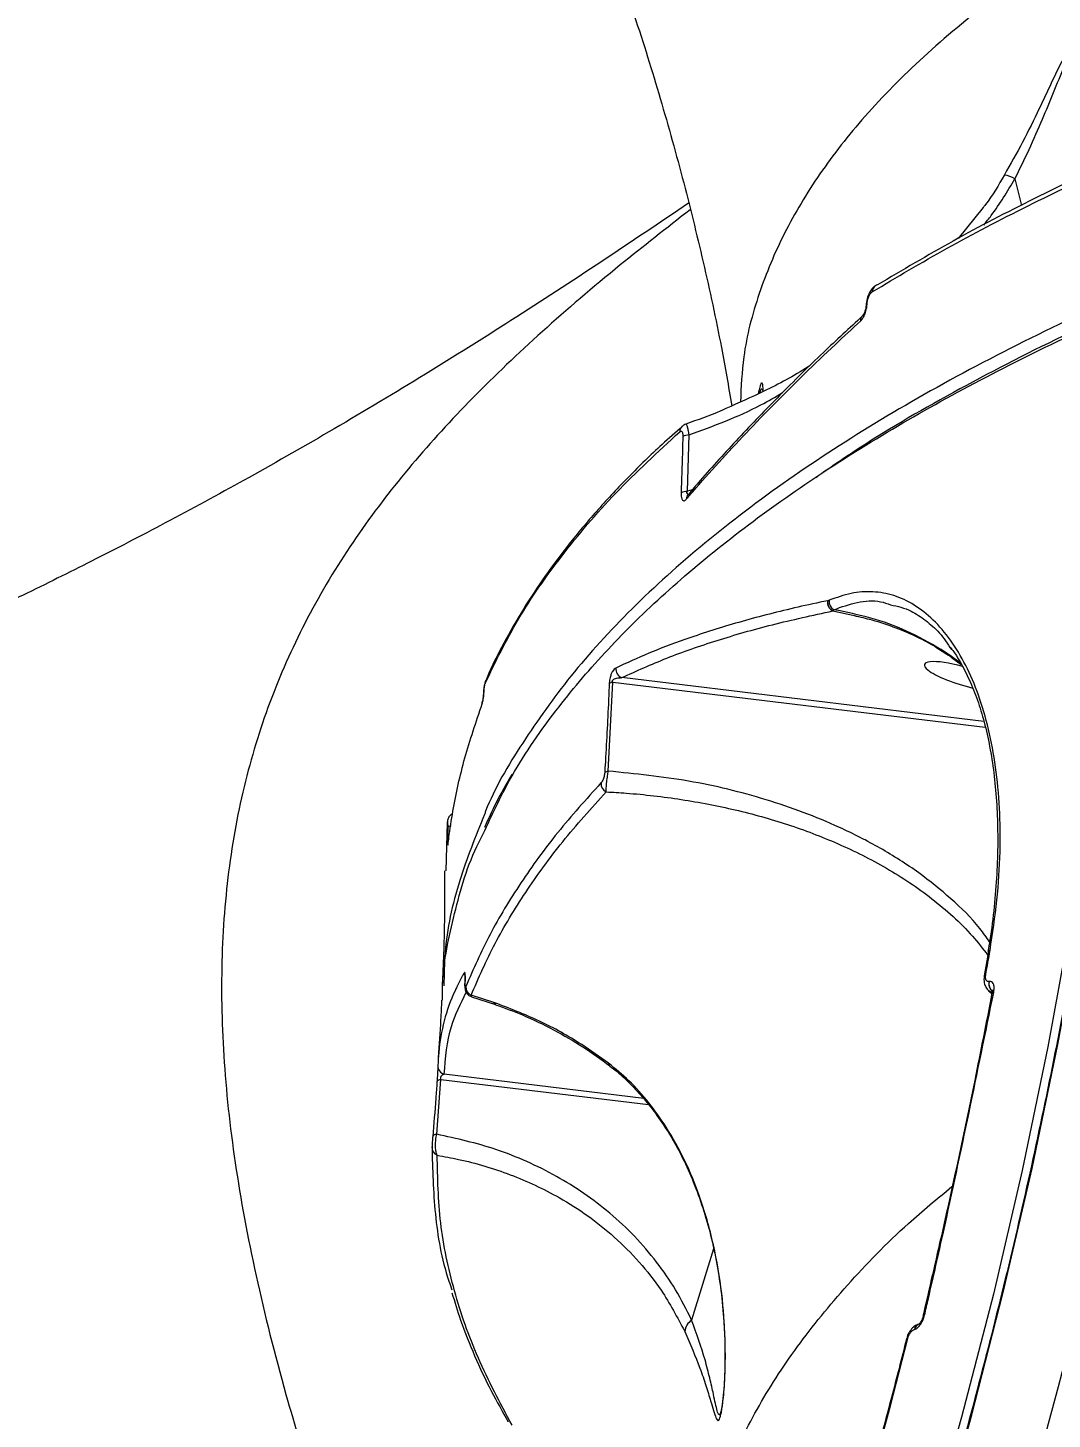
# Model space of a CAD drawing. Header units: millimetres. Extents: x -6879 to 7341, y -8047 to 7187.
# Drawn here: x -122.3 to -6.7, y 2973.6 to 3130.6 of the extents above; entities that cross this region are included whole.
import ezdxf

# ---------------------------------------------------------------- set-up
doc = ezdxf.new("R2010")
doc.units = ezdxf.units.MM
for name, color, linetype in [('DIKOM_ОБЪЕКТ', 7, 'Continuous'), ('DIKOM_РАЗМЕР_ЗОНА', 7, 'Continuous'), ('DIKOM_РАЗМЕР_ОБЪЕКТА', 7, 'Continuous')]:
    doc.layers.add(name, color=color, linetype=linetype)
doc.styles.add('style1', font='arial.ttf', dxfattribs={"width": 0.8})
doc.dimstyles.new('1-50', dxfattribs={"dimtxt": 300, "dimasz": 200, "dimexe": 100, "dimexo": 0, "dimgap": 100, "dimtad": 0, "dimdec": 0, "dimtxsty": 'style1', "dimcen": 0, "dimclrd": 7, "dimclre": 7, "dimadec": 1, "dimazin": 2, "dimtfac": 1, "dimtdec": 0, "dimtmove": 1, "dimatfit": 3, "dimfxl": 0, "dimlwd": 25, "dimlwe": 18, "dimarcsym": 0})

# ---------------------------------------------------------------- blocks, each defined once
blk = doc.blocks.new('*D19')
at = {"layer": 'Defpoints', "color": 0, "transparency": 16777216}
for p in [(5624.04, 6094.27), (-4435.35, 2864.29), (5624.04, -2640.11)]:
    blk.add_point(p, dxfattribs=at)
at = {"layer": 'DIKOM_РАЗМЕР_ОБЪЕКТА', "color": 7, "lineweight": 18, "transparency": 16777216}
for p, q in [((-4435.35, 2864.29), (-4435.35, 6194.27)), ((5624.04, -2640.11), (5624.04, 6194.27))]:
    blk.add_line(p, q, dxfattribs=at)
at = {"layer": 'DIKOM_РАЗМЕР_ОБЪЕКТА', "color": 7, "lineweight": 25, "transparency": 16777216}
for p, q in [((-4235.35, 6094.27), (2113.67, 6094.27)), ((5424.04, 6094.27), (3193.46, 6094.27))]:
    blk.add_line(p, q, dxfattribs=at)
at = {"layer": 'DIKOM_РАЗМЕР_ОБЪЕКТА', "color": 7, "transparency": 16777216}
for points in [[(-4235.35, 6127.6), (-4235.35, 6060.94), (-4435.35, 6094.27)], [(5424.04, 6127.6), (5424.04, 6060.94), (5624.04, 6094.27)]]:
    blk.add_solid(points, dxfattribs=at)
at = {"layer": 'DIKOM_РАЗМЕР_ОБЪЕКТА', "color": 0, "transparency": 16777216, "insert": (2653.56, 6094.27), "char_height": 300, "attachment_point": 5, "style": 'style1'}
blk.add_mtext('10100', dxfattribs=at)
blk = doc.blocks.new('*D17')
at = {"layer": 'Defpoints', "color": 0, "transparency": 16777216}
for p in [(-5935.35, 6990.27), (-5935.35, 998.27), (7340.79, -2830.86)]:
    blk.add_point(p, dxfattribs=at)
at = {"layer": 'DIKOM_РАЗМЕР_ЗОНА', "color": 7, "lineweight": 18, "transparency": 16777216}
for p, q in [((-5935.35, 998.27), (-5935.35, 7090.27)), ((7340.79, -2830.86), (7340.79, 7090.27))]:
    blk.add_line(p, q, dxfattribs=at)
at = {"layer": 'DIKOM_РАЗМЕР_ЗОНА', "color": 7, "lineweight": 25, "transparency": 16777216}
for p, q in [((-5735.35, 6990.27), (2016.67, 6990.27)), ((7140.79, 6990.27), (3096.46, 6990.27))]:
    blk.add_line(p, q, dxfattribs=at)
at = {"layer": 'DIKOM_РАЗМЕР_ЗОНА', "color": 7, "transparency": 16777216}
for points in [[(-5735.35, 7023.6), (-5735.35, 6956.94), (-5935.35, 6990.27)], [(7140.79, 7023.6), (7140.79, 6956.94), (7340.79, 6990.27)]]:
    blk.add_solid(points, dxfattribs=at)
at = {"layer": 'DIKOM_РАЗМЕР_ЗОНА', "color": 0, "transparency": 16777216, "insert": (2556.56, 6990.27), "char_height": 300, "attachment_point": 5, "style": 'style1'}
blk.add_mtext('13300', dxfattribs=at)

msp = doc.modelspace()

# ---------------------------------------------------------------- linework, layer by layer
at = {"layer": 'DIKOM_ОБЪЕКТ', "color": 7, "linetype": 'Continuous', "lineweight": 15}
for p, q in [((-10.88, 3113.57), (-10.14, 3110.57)), ((-14.47, 3110.33), (-17.27, 3106.84)), ((-48.42, 3085.65), (-48.4, 3085.67)), ((-47.84, 3078.3), (-47.65, 3084.67)), ((-47.29, 3078.47), (-47.84, 3078.3)), ((-47.78, 3077.92), (-47.77, 3077.94)), ((-31.99, 3065.95), (-32.02, 3065.95)), ((-31.84, 3066), (-31.99, 3065.95)), ((-31.41, 3064.81), (-31.38, 3064.8)), ((-31.41, 3064.81), (-28.82, 3064.23)), ((-31.38, 3064.8), (-31.32, 3064.94)), ((-31.38, 3064.8), (-29.03, 3064.29)), ((-18.18, 3059.76), (-19.21, 3060.44)), ((-17.02, 3058.91), (-18.18, 3059.76)), ((-18.06, 3059.57), (-16.93, 3058.76)), ((-56.77, 3046.72), (-56.26, 3056.77)), ((-56.26, 3056.77), (-14.22, 3051.69)), ((-14.4, 3052.34), (-55.25, 3057.27)), ((-75.08, 3035.46), (-74.93, 3040.94)), ((-74.89, 3040.32), (-74.9, 3039.36)), ((-74.9, 3040.3), (-74.9, 3040.13)), ((-74.84, 3038.47), (-74.84, 3038.57)), ((-13.85, 3026.38), (-14.33, 3023.63)), ((-13.8, 3022.98), (-13.81, 3022.98)), ((-69.68, 3020.62), (-72.25, 3021.43)), ((-72.2, 3021.24), (-69.48, 3020.4)), ((-13.85, 3021.92), (-13.52, 3021.67)), ((-13.43, 3021.64), (-13.43, 3021.63)), ((-76.13, 3005.74), (-75.65, 3011.93)), ((-75.65, 3011.93), (-52.23, 3009.1)), ((-52.77, 3009.79), (-75.28, 3012.51)), ((-44.89, 2992.8), (-47.36, 2984.76)), ((-21.23, 2985.22), (-21.24, 2985.21)), ((-22.23, 2983.71), (-22.21, 2983.71))]:
    msp.add_line(p, q, dxfattribs=at)
at = {"layer": 'DIKOM_ОБЪЕКТ', "color": 7, "linetype": 'Continuous', "lineweight": 15, "flags": 128}
for points in [[(-84, 2812.55), (-76.62, 2825.38), (-69.54, 2838.35), (-62.75, 2851.46), (-56.27, 2864.68), (-50.09, 2878.03), (-44.23, 2891.48), (-38.68, 2905.03), (-33.45, 2918.66), (-28.54, 2932.38), (-23.96, 2946.17), (-19.7, 2960.02), (-15.78, 2973.93), (-12.19, 2987.88), (-8.93, 3001.86), (-6.02, 3015.87), (-3.44, 3029.89), (-1.21, 3043.93), (0.68, 3057.96), (2.23, 3071.98), (3.43, 3085.97), (4.28, 3099.94)], [(3.11, 3099.43), (2.26, 3085.51), (1.06, 3071.55), (-0.48, 3057.57), (-2.36, 3043.58), (-4.59, 3029.59), (-7.16, 3015.61), (-10.07, 3001.64), (-13.31, 2987.7), (-16.89, 2973.8), (-20.8, 2959.93), (-25.04, 2946.12), (-29.61, 2932.38), (-34.51, 2918.7), (-39.72, 2905.1), (-45.25, 2891.59), (-51.1, 2878.18), (-57.26, 2864.88), (-63.72, 2851.69), (-70.48, 2838.63), (-77.55, 2825.69), (-84.9, 2812.9)], [(-27.57, 3099.43), (-27.65, 3099.37), (-27.68, 3099.32)], [(-19.21, 3060.44), (-19.11, 3060.3), (-19.07, 3060.27)], [(-71, 3054.31), (-70.99, 3054.46), (-70.95, 3054.6)], [(-14.17, 3023.75), (-14.11, 3024.09), (-14.04, 3024.44), (-13.98, 3024.78), (-13.92, 3025.12), (-13.86, 3025.47), (-13.8, 3025.81), (-13.75, 3026.15), (-13.69, 3026.5)], [(-13.85, 3026.38), (-13.84, 3026.38), (-13.82, 3026.43), (-13.76, 3026.47), (-13.69, 3026.5)], [(-14.17, 3023.75), (-14.25, 3023.72), (-14.3, 3023.68), (-14.32, 3023.64), (-14.33, 3023.63)], [(-69.47, 3020.38), (-69.58, 3020.45), (-69.68, 3020.62)], [(-56.59, 3013.46), (-56.68, 3013.56), (-56.75, 3013.76)], [(-75.65, 3011.93), (-75.74, 3011.91), (-75.83, 3011.88), (-75.91, 3011.85), (-75.97, 3011.81), (-76.03, 3011.77), (-76.06, 3011.73), (-76.09, 3011.69), (-76.1, 3011.64)], [(-76.13, 3005.74), (-76.23, 3005.72), (-76.32, 3005.7), (-76.4, 3005.67), (-76.46, 3005.64), (-76.51, 3005.6), (-76.55, 3005.56), (-76.57, 3005.52), (-76.58, 3005.47)], [(-3.93, 2985.15), (-5.98, 2977.22), (-8.14, 2969.3), (-10.4, 2961.4), (-12.76, 2953.52), (-15.24, 2945.65), (-17.81, 2937.81), (-20.49, 2929.98), (-23.27, 2922.18)], [(-41.53, 2922.26), (-38.86, 2929.75), (-36.28, 2937.26), (-33.81, 2944.79), (-31.44, 2952.34), (-29.17, 2959.91), (-27, 2967.49), (-24.93, 2975.09), (-22.96, 2982.7)], [(-22.96, 2982.7), (-23.04, 2982.68), (-23.09, 2982.65), (-23.11, 2982.61), (-23.11, 2982.61)]]:
    msp.add_lwpolyline(points, dxfattribs=at)
at = {"layer": 'DIKOM_ОБЪЕКТ', "color": 7, "linetype": 'Continuous', "lineweight": 15}
for centre, radius, start, end in [((-12.59, 3110.71), 3.33, 59.053, 80.9909), ((-26.18, 3100.83), 0.802, 123.0021, 181.1724), ((-26.25, 3100.89), 0.714, 99.6613, 121.2173), ((-27.6, 3097.59), 0.699, 132.8965, 185.2891), ((-47.87, 3085.03), 0.831, 131.6683, 180.6082), ((-47.68, 3083.27), 1.39, 88.98, 119.2566), ((-47.89, 3076.91), 1.38, 87.9168, 118.2192), ((-47.21, 3077.44), 0.751, 139.778, 181.8504), ((-30.97, 3065.77), 1.06, 170.1779, 245.6582), ((-30.96, 3065.76), 1.05, 169.5578, 246.4718), ((-30.74, 3065.88), 1.11, 173.9468, 238.1614), ((-54.88, 3058.24), 1.04, 173.9629, 249.2049), ((-69.8, 3056.6), 0.876, 156.1741, 180.0583), ((-56.15, 3056.03), 0.749, 98.5712, 133.859), ((-56.68, 3045.98), 0.74, 96.8681, 131.9062), ((-56.53, 3045.33), 1.06, 177.2189, 243.6476), ((-74.49, 3040.07), 0.476, 97.5484, 148.2845), ((-74.64, 3039.26), 0.274, 107.2195, 158.7482), ((-72.03, 3023.88), 0.982, 174.8413, 204.3305), ((-12.69, 3022.76), 1.15, 168.998, 231.0827), ((-12.67, 3022.76), 1.15, 169.023, 230.1524), ((-71.86, 3022.34), 0.989, 176.6669, 246.8261), ((-13.27, 3021.55), 0.187, 91.7469, 150.6808), ((-75.02, 3013.45), 0.977, 176.7855, 254.3622), ((-75.73, 3004.24), 0.937, 175.9657, 248.6086), ((-21.07, 2985.12), 0.189, 92.4541, 151.3302), ((-46.48, 2983.34), 1.66, 121.5847, 175.4904), ((-21.43, 2983.57), 0.807, 104.1291, 170.1598), ((-21.38, 2983.55), 0.843, 113.3458, 168.9629)]:
    msp.add_arc(centre, radius, start, end, dxfattribs=at)
for start_param, end_param in [(4.808682, 6.776254), (0.493068, 1.870917)]:
    msp.add_ellipse((-16.65, 3057.43), major_axis=(-4.44, 1.33), ratio=0.22024, start_param=start_param, end_param=end_param, dxfattribs=at)
for points, knots in [([(78.76, 3173.67), (74.17, 3172.42), (64.99, 3169.92), (52.03, 3165.83), (39.71, 3161.51), (27.71, 3156.77), (16.2, 3151.6), (5.31, 3146.01), (-4.63, 3140.1), (-13.54, 3133.89), (-21.37, 3127.38), (-27.87, 3120.79), (-33.07, 3114.14), (-37.06, 3107.46), (-39.92, 3100.58), (-41.59, 3094.22), (-41.78, 3090.09), (-41.85, 3088.39)], [0, 0, 0, 0, 0.062673, 0.125345, 0.188641, 0.251937, 0.32191, 0.391937, 0.461909, 0.533943, 0.606038, 0.67807, 0.745842, 0.813664, 0.881434, 0.951161, 1, 1, 1, 1]), ([(-55.61, 3137.08), (-55.08, 3135.58), (-53.45, 3130.99), (-51.03, 3123.21), (-48.36, 3113.73), (-46.01, 3104.16), (-44.15, 3095.57), (-43.21, 3090.14), (-42.82, 3087.95)], [0, 0, 0, 0, 0.093277, 0.286554, 0.480278, 0.674337, 0.868611, 1, 1, 1, 1]), ([(107.44, 3132.04), (103.69, 3131.3), (93.58, 3129.29), (77.73, 3125.69), (60.16, 3121.18), (43.3, 3116.24), (27.24, 3110.9), (12.05, 3105.16), (-1.92, 3099.14), (-14.67, 3092.88), (-26.2, 3086.4), (-36.7, 3079.6), (-46.08, 3072.49), (-54.28, 3065.08), (-61.16, 3057.55), (-66.54, 3049.9), (-69.69, 3044.68), (-70.7, 3041.95), (-70.74, 3041.83)], [0, 0, 0, 0, 0.03985, 0.107355, 0.174911, 0.242416, 0.311882, 0.381405, 0.450871, 0.518375, 0.585932, 0.653438, 0.722903, 0.792425, 0.861891, 0.929395, 0.996952, 1, 1, 1, 1]), ([(-3.63, 3113.78), (-3.35, 3114.06), (-2.32, 3115.11), (-0.88, 3117.29), (0.51, 3120.29), (1.11, 3123.6), (0.94, 3126.8), (0.21, 3129.09), (-0.66, 3130.38), (-1.36, 3130.98), (-2.2, 3131.17), (-3.18, 3130.64), (-4.29, 3129.28), (-5.49, 3127.07), (-6.79, 3124.34), (-8.27, 3121.18), (-9.99, 3117.68), (-11.38, 3115.23), (-12.07, 3114)], [0, 0, 0, 0, 0.025349, 0.094834, 0.194348, 0.296588, 0.401556, 0.508656, 0.546849, 0.585524, 0.627992, 0.662946, 0.697948, 0.749708, 0.802546, 0.85655, 0.927771, 1, 1, 1, 1]), ([(-10.88, 3113.57), (-10.34, 3114.67), (-9.24, 3116.87), (-7.82, 3120.16), (-6.51, 3123.34), (-5.33, 3126.23), (-4.26, 3128.52), (-3.31, 3129.89), (-2.44, 3130.47), (-1.55, 3130.28), (-0.74, 3129.35), (-0.08, 3128.04), (0.19, 3127.03), (0.31, 3126.57)], [0, 0, 0, 0, 0.118496, 0.238098, 0.341739, 0.446941, 0.540681, 0.595707, 0.650592, 0.721009, 0.814837, 0.916618, 1, 1, 1, 1]), ([(11.37, 3120.38), (7.89, 3118.91), (0.92, 3115.98), (-8.78, 3111.35), (-17.98, 3106.58), (-23.57, 3103.26), (-26.37, 3101.59)], [0, 0, 0, 0, 0.249122, 0.498241, 0.74912, 1, 1, 1, 1]), ([(-26.99, 3100.81), (-24.21, 3102.47), (-18.64, 3105.77), (-9.47, 3110.55), (0.27, 3115.19), (7.29, 3118.15), (10.8, 3119.63)], [0, 0, 0, 0, 0.249121, 0.498242, 0.749121, 1, 1, 1, 1]), ([(-12.07, 3114), (-12.73, 3112.85), (-13.45, 3111.58), (-14.38, 3110.44), (-14.47, 3110.33)], [0, 0, 0, 0, 0.905315, 1, 1, 1, 1]), ([(-14.39, 3108.35), (-14.1, 3108.71), (-12.79, 3110.36), (-11.72, 3112.16), (-10.88, 3113.57)], [0, 0, 0, 0, 0.216626, 1, 1, 1, 1]), ([(-47.7, 3110.83), (-50.96, 3108.63), (-57.56, 3104.15), (-67.47, 3097.72), (-77.52, 3091.41), (-87.37, 3085.5), (-97, 3080), (-105.98, 3075.11), (-114.34, 3070.76), (-122.12, 3066.9), (-128.38, 3063.91), (-133.26, 3061.67), (-136.87, 3060.04), (-140.38, 3058.48), (-144.12, 3056.86), (-148.46, 3055.03), (-153.57, 3052.92), (-159.45, 3050.57), (-166.1, 3048.01), (-173.65, 3045.22), (-180.01, 3042.94), (-183.87, 3041.64), (-184.89, 3041.29)], [0, 0, 0, 0, 0.079108, 0.160417, 0.235821, 0.314587, 0.386653, 0.452709, 0.513319, 0.568934, 0.619908, 0.646529, 0.671815, 0.695797, 0.719972, 0.749805, 0.785824, 0.825505, 0.870843, 0.922009, 0.979265, 1, 1, 1, 1]), ([(-47.52, 3110.08), (-50.2, 3107.99), (-56.17, 3103.34), (-64.35, 3096.33), (-72.2, 3088.87), (-79.08, 3081.35), (-85.14, 3073.49), (-90.3, 3065.16), (-94.48, 3056.26), (-97.6, 3046.83), (-99.62, 3036.77), (-100.53, 3026.04), (-100.34, 3014.67), (-99.04, 3002.61), (-96.68, 2989.88), (-93.56, 2977.51), (-89.97, 2965.68), (-86.14, 2954.53), (-81.79, 2943.02), (-77.25, 2931.9), (-72.66, 2921.27), (-69.59, 2914.51), (-68.05, 2911.13)], [0, 0, 0, 0, 0.042094, 0.093914, 0.145789, 0.197669, 0.249496, 0.304658, 0.359852, 0.415011, 0.471442, 0.527911, 0.58434, 0.641051, 0.697804, 0.754516, 0.798199, 0.841917, 0.885637, 0.929322, 0.964643, 1, 1, 1, 1]), ([(-26.62, 3101.49), (-26.64, 3101.48), (-26.78, 3101.42), (-27.02, 3101.17), (-27.34, 3100.71), (-27.59, 3100.05), (-27.65, 3099.55), (-27.67, 3099.32)], [0, 0, 0, 0, 0.027246, 0.19509, 0.429747, 0.7368, 1, 1, 1, 1]), ([(4.09, 3099.76), (3.97, 3097.53), (3.64, 3091.07), (2.86, 3080.35), (1.66, 3067.59), (0.17, 3054.83), (-1.6, 3042.05), (-3.66, 3029.28), (-6, 3016.51), (-8.63, 3003.75), (-11.53, 2991.01), (-14.72, 2978.31), (-18.18, 2965.63), (-21.92, 2953), (-25.93, 2940.41), (-30.21, 2927.88), (-34.76, 2915.41), (-39.58, 2903), (-44.66, 2890.68), (-50, 2878.43), (-55.6, 2866.27), (-61.46, 2854.21), (-67.57, 2842.25), (-73.93, 2830.4), (-79.48, 2820.52), (-82.94, 2814.61), (-84.13, 2812.57)], [0, 0, 0, 0, 0.022817, 0.066202, 0.109588, 0.152974, 0.196359, 0.239744, 0.283129, 0.326514, 0.369899, 0.413283, 0.456667, 0.500052, 0.543436, 0.586819, 0.630204, 0.673587, 0.716971, 0.760355, 0.803738, 0.847122, 0.890505, 0.933888, 0.977272, 1, 1, 1, 1]), ([(3.96, 3100.14), (1.34, 3098.96), (-5.79, 3095.77), (-16.49, 3090.29), (-26.32, 3084.69), (-31.51, 3081.12), (-33.36, 3079.84)], [0, 0, 0, 0, 0.185751, 0.504209, 0.823668, 1, 1, 1, 1]), ([(-27.57, 3099.43), (-27.56, 3099.48), (-27.55, 3099.66), (-27.48, 3099.99), (-27.34, 3100.36), (-27.17, 3100.66), (-27.05, 3100.76), (-26.99, 3100.81)], [0, 0, 0, 0, 0.079854, 0.318146, 0.555601, 0.77745, 1, 1, 1, 1]), ([(-70.7, 3040.03), (-69.74, 3042.09), (-67.54, 3046.81), (-62.79, 3053.62), (-56.95, 3060.49), (-50.48, 3066.83), (-43.07, 3073.04), (-34.72, 3079.1), (-25.53, 3084.95), (-15.55, 3090.55), (-5.99, 3095.36), (0.48, 3098.25), (3.11, 3099.43)], [0, 0, 0, 0, 0.093522, 0.214534, 0.316881, 0.419347, 0.521813, 0.62525, 0.728687, 0.829519, 0.93058, 1, 1, 1, 1]), ([(-28.29, 3097.52), (-28.2, 3097.62), (-28.02, 3097.83), (-27.78, 3098.33), (-27.62, 3098.89), (-27.58, 3099.26), (-27.57, 3099.43)], [0, 0, 0, 0, 0.259091, 0.517716, 0.781222, 1, 1, 1, 1]), ([(-27.68, 3099.31), (-27.68, 3099.29), (-27.68, 3099.18), (-27.72, 3098.95), (-27.8, 3098.63), (-27.92, 3098.34), (-28.02, 3098.17), (-28.08, 3098.09), (-28.07, 3098.1), (-28.07, 3098.1)], [0, 0, 0, 0, 0.047652, 0.20895, 0.403855, 0.624873, 0.800733, 0.936137, 1, 1, 1, 1]), ([(-47.96, 3077.41), (-47.72, 3077.69), (-46.53, 3079.07), (-43.34, 3082.66), (-38.07, 3088.2), (-32.62, 3093.53), (-29.25, 3096.64), (-28.29, 3097.52)], [0, 0, 0, 0, 0.041373, 0.206871, 0.538149, 0.869431, 1, 1, 1, 1]), ([(-28.06, 3098.09), (-29.55, 3096.72), (-32.8, 3093.72), (-37.47, 3089.13), (-42.09, 3084.31), (-45.52, 3080.57), (-47.3, 3078.45), (-47.75, 3077.92)], [0, 0, 0, 0, 0.203758, 0.44366, 0.682611, 0.920655, 1, 1, 1, 1]), ([(-34, 3092.49), (-34.07, 3092.44), (-35.74, 3091.34), (-38.9, 3089.68), (-42.06, 3088.28), (-43.49, 3087.65)], [0, 0, 0, 0, 0.025226, 0.559556, 1, 1, 1, 1]), ([(-39.3, 3089.73), (-39.3, 3089.81), (-39.29, 3090.23), (-39.39, 3090.55), (-39.55, 3090.54), (-39.69, 3089.96), (-39.74, 3089.73)], [0, 0, 0, 0, 0.083953, 0.479782, 0.794703, 1, 1, 1, 1]), ([(-47.65, 3084.67), (-44.89, 3085.68), (-41.26, 3087.01), (-37.91, 3088.96), (-37.11, 3089.44)], [0, 0, 0, 0, 0.7595973, 1, 1, 1, 1]), ([(-39.74, 3089.73), (-39.77, 3089.65), (-39.8, 3089.56), (-39.84, 3089.34), (-39.85, 3089.31)], [0, 0, 0, 0, 0.856916, 1, 1, 1, 1]), ([(-39.65, 3089.4), (-39.63, 3089.49), (-39.59, 3089.65), (-39.5, 3089.87), (-39.4, 3089.94), (-39.35, 3089.67), (-39.34, 3089.58)], [0, 0, 0, 0, 0.151519, 0.254655, 0.761659, 1, 1, 1, 1]), ([(-43.52, 3087.63), (-43.71, 3087.54), (-45.17, 3086.88), (-46.69, 3086.35), (-48.01, 3085.89)], [0, 0, 0, 0, 0.126116, 1, 1, 1, 1]), ([(-48.38, 3085.64), (-49.16, 3084.95), (-51.31, 3083.08), (-54.49, 3079.95), (-57.95, 3076.27), (-61.08, 3072.56), (-63.89, 3068.8), (-66.41, 3065), (-68.59, 3061.16), (-69.97, 3058.48), (-70.54, 3057.06), (-70.58, 3056.95)], [0, 0, 0, 0, 0.075387, 0.206478, 0.337464, 0.468077, 0.598218, 0.728272, 0.858595, 0.989064, 1, 1, 1, 1]), ([(-48.01, 3085.88), (-48.09, 3085.85), (-48.24, 3085.8), (-48.36, 3085.69), (-48.41, 3085.64)], [0, 0, 0, 0, 0.515693, 1, 1, 1, 1]), ([(-47.65, 3084.67), (-47.68, 3084.86), (-47.74, 3085.24), (-47.84, 3085.65), (-47.93, 3085.88), (-47.98, 3085.88), (-48.01, 3085.88)], [0, 0, 0, 0, 0.26217, 0.524449, 0.784861, 1, 1, 1, 1]), ([(-70.67, 3056.6), (-69.49, 3059.04), (-67.13, 3063.9), (-62.13, 3071.07), (-56.14, 3078.14), (-51.18, 3082.73), (-48.7, 3085.02)], [0, 0, 0, 0, 0.248616, 0.497233, 0.748616, 1, 1, 1, 1]), ([(-48.7, 3085.02), (-48.69, 3085.02), (-48.65, 3085.06), (-48.57, 3085.1), (-48.47, 3085.06), (-48.4, 3084.94), (-48.36, 3084.75), (-48.36, 3084.57), (-48.36, 3084.49)], [0, 0, 0, 0, 0.035489, 0.257279, 0.44817, 0.628074, 0.814343, 1, 1, 1, 1]), ([(-48.36, 3084.49), (-48.37, 3083.85), (-48.42, 3081.74), (-48.5, 3079.62), (-48.55, 3078.13)], [0, 0, 0, 0, 0.299632, 1, 1, 1, 1]), ([(-48.55, 3078.13), (-48.55, 3078), (-48.55, 3077.75), (-48.49, 3077.45), (-48.39, 3077.27), (-48.25, 3077.21), (-48.1, 3077.26), (-48, 3077.37), (-47.96, 3077.41)], [0, 0, 0, 0, 0.164337, 0.329176, 0.489775, 0.661643, 0.861424, 1, 1, 1, 1]), ([(-47.78, 3078.02), (-47.8, 3078.03), (-47.83, 3078.03), (-47.87, 3078.06), (-47.89, 3078.1), (-47.89, 3078.16), (-47.88, 3078.23), (-47.86, 3078.27), (-47.84, 3078.3)], [0, 0, 0, 0, 0.213798, 0.349712, 0.508569, 0.658204, 0.820003, 1, 1, 1, 1]), ([(-13.69, 3026.5), (-13.4, 3028.39), (-12.82, 3032.18), (-12.5, 3037.56), (-12.56, 3042.59), (-13, 3047.23), (-13.8, 3051.51), (-14.94, 3055.36), (-16.38, 3058.73), (-18.1, 3061.59), (-20.06, 3063.87), (-22.22, 3065.56), (-24.52, 3066.63), (-26.91, 3067.05), (-29.36, 3066.91), (-31.01, 3066.3), (-31.84, 3066)], [0, 0, 0, 0, 0.075108, 0.150216, 0.221283, 0.292578, 0.363645, 0.434771, 0.506124, 0.577248, 0.648339, 0.719657, 0.790751, 0.860429, 0.930317, 1, 1, 1, 1]), ([(-32.02, 3065.95), (-32.3, 3065.89), (-33.71, 3065.6), (-37.3, 3064.8), (-42.5, 3063.44), (-47.78, 3061.74), (-52.25, 3060.05), (-54.69, 3058.92), (-55.91, 3058.35)], [0, 0, 0, 0, 0.02999, 0.149947, 0.390057, 0.630165, 0.815083, 1, 1, 1, 1]), ([(-31.32, 3064.94), (-30.44, 3065.25), (-28.66, 3065.87), (-26.49, 3066.06), (-25.29, 3065.63), (-24.91, 3065.49)], [0, 0, 0, 0, 0.405414, 0.816782, 1, 1, 1, 1]), ([(-24.91, 3065.49), (-24.13, 3065.32), (-22.75, 3065.01), (-20.94, 3063.74), (-19.36, 3062.42), (-18.48, 3061.1), (-18.04, 3060.44)], [0, 0, 0, 0, 0.304628, 0.537783, 0.770944, 1, 1, 1, 1]), ([(-55.25, 3057.27), (-53.59, 3058.02), (-50.28, 3059.52), (-44.56, 3061.5), (-38.35, 3063.3), (-33.72, 3064.3), (-31.41, 3064.81)], [0, 0, 0, 0, 0.249268, 0.498535, 0.749268, 1, 1, 1, 1]), ([(-19.21, 3060.44), (-20.51, 3061.19), (-23.11, 3062.67), (-27.12, 3064.08), (-29.92, 3064.65), (-31.32, 3064.94)], [0, 0, 0, 0, 0.33175, 0.66385, 1, 1, 1, 1]), ([(-29.03, 3064.28), (-28.36, 3064.13), (-26.77, 3063.76), (-24.39, 3062.97), (-22.01, 3061.94), (-20.28, 3061.04), (-19.35, 3060.43), (-19.08, 3060.25)], [0, 0, 0, 0, 0.194225, 0.466816, 0.712613, 0.916676, 1, 1, 1, 1]), ([(-18.18, 3060.7), (-18.05, 3060.53), (-17.5, 3059.84), (-16.64, 3058.34), (-15.63, 3056.23), (-14.78, 3053.86), (-14.07, 3051.26), (-13.51, 3048.43), (-13.1, 3045.38), (-12.86, 3042.12), (-12.79, 3038.69), (-12.9, 3035.11), (-13.2, 3031.42), (-13.54, 3028.5), (-13.85, 3026.8), (-13.92, 3026.37)], [0, 0, 0, 0, 0.027176, 0.112527, 0.196518, 0.279767, 0.362983, 0.447482, 0.533167, 0.619857, 0.707288, 0.795145, 0.883064, 0.97064, 1, 1, 1, 1]), ([(-19.09, 3060.27), (-18.85, 3060.12), (-18.5, 3059.91), (-18.17, 3059.66), (-18.07, 3059.59)], [0, 0, 0, 0, 0.683396, 1, 1, 1, 1]), ([(-18.18, 3059.76), (-18.18, 3059.75), (-18.14, 3059.67), (-18.08, 3059.63), (-18.03, 3059.61)], [0, 0, 0, 0, 0.214307, 1, 1, 1, 1]), ([(-55.91, 3058.35), (-56.03, 3058.27), (-56.2, 3058.14), (-56.43, 3057.72), (-56.55, 3057.36), (-56.63, 3056.99), (-56.66, 3056.74), (-56.67, 3056.6), (-56.67, 3056.57)], [0, 0, 0, 0, 0.402963, 0.573316, 0.745112, 0.853352, 0.96173, 1, 1, 1, 1]), ([(-70.6, 3056.96), (-70.6, 3056.95), (-70.64, 3056.89), (-70.68, 3056.7), (-70.76, 3056.38), (-70.8, 3055.99), (-70.82, 3055.73), (-70.82, 3055.66)], [0, 0, 0, 0, 0.00789, 0.172558, 0.492451, 0.852681, 1, 1, 1, 1]), ([(-70.81, 3055.65), (-70.81, 3055.73), (-70.8, 3055.92), (-70.77, 3056.2), (-70.72, 3056.46), (-70.69, 3056.56), (-70.67, 3056.6)], [0, 0, 0, 0, 0.183567, 0.462681, 0.731001, 1, 1, 1, 1]), ([(-56.67, 3056.57), (-56.69, 3055.96), (-56.81, 3052.9), (-56.99, 3049.55), (-57.16, 3046.81), (-57.17, 3046.53)], [0, 0, 0, 0, 0.183172, 0.915877, 1, 1, 1, 1]), ([(-56.26, 3056.77), (-56.27, 3056.78), (-56.28, 3056.8), (-56.29, 3056.85), (-56.28, 3056.89), (-56.28, 3056.92), (-56.26, 3056.96), (-56.19, 3057.06), (-56.04, 3057.15), (-55.81, 3057.22), (-55.54, 3057.26), (-55.35, 3057.27), (-55.25, 3057.27)], [0, 0, 0, 0, 0.025446, 0.051692, 0.078231, 0.086427, 0.11497, 0.152885, 0.302951, 0.49072, 0.749006, 1, 1, 1, 1]), ([(-74.84, 3038.47), (-74.81, 3038.72), (-74.67, 3039.96), (-74.17, 3043.18), (-73.07, 3048.19), (-71.69, 3052.27), (-71, 3054.31)], [0, 0, 0, 0, 0.04806, 0.240323, 0.619879, 1, 1, 1, 1]), ([(-71, 3054.31), (-70.98, 3054.39), (-70.93, 3054.55), (-70.87, 3054.96), (-70.83, 3055.35), (-70.82, 3055.59), (-70.81, 3055.65)], [0, 0, 0, 0, 0.29271, 0.584965, 0.881982, 1, 1, 1, 1]), ([(-70.83, 3055.58), (-70.83, 3055.49), (-70.85, 3055.27), (-70.88, 3054.96), (-70.93, 3054.72), (-70.95, 3054.62), (-70.96, 3054.59), (-70.95, 3054.6), (-70.95, 3054.6)], [0, 0, 0, 0, 0.166754, 0.464895, 0.706573, 0.870418, 0.981573, 1, 1, 1, 1]), ([(-67.63, 3046.37), (-68.25, 3045.3), (-69.41, 3043.31), (-70.32, 3041.29), (-70.74, 3040.36)], [0, 0, 0, 0, 0.53994, 1, 1, 1, 1]), ([(-57.17, 3046.53), (-57.18, 3046.47), (-57.19, 3046.34), (-57.24, 3046.11), (-57.3, 3045.89), (-57.43, 3045.59), (-57.52, 3045.47), (-57.59, 3045.39)], [0, 0, 0, 0, 0.121229, 0.252313, 0.411578, 0.599336, 1, 1, 1, 1]), ([(-57, 3044.38), (-57, 3044.52), (-57, 3044.81), (-56.94, 3045.47), (-56.86, 3046.15), (-56.8, 3046.54), (-56.77, 3046.72)], [0, 0, 0, 0, 0.282928, 0.567505, 0.811207, 1, 1, 1, 1]), ([(-13.73, 3027.47), (-14.09, 3027.97), (-15.37, 3029.79), (-18.07, 3032.37), (-21.82, 3035.41), (-26.04, 3038.09), (-31.72, 3040.98), (-38.9, 3043.65), (-47.63, 3045.79), (-53.72, 3046.41), (-56.77, 3046.72)], [0, 0, 0, 0, 0.03765, 0.135085, 0.23237, 0.340499, 0.448655, 0.632223, 0.816281, 1, 1, 1, 1]), ([(-57.59, 3045.39), (-59.27, 3043.53), (-62.61, 3039.81), (-66.74, 3034.1), (-70.26, 3028.31), (-71.99, 3024.37), (-72.85, 3022.4)], [0, 0, 0, 0, 0.249121, 0.498245, 0.749123, 1, 1, 1, 1]), ([(-72.25, 3021.43), (-71.4, 3023.39), (-69.68, 3027.29), (-66.18, 3033.06), (-62.06, 3038.78), (-58.69, 3042.52), (-57, 3044.38)], [0, 0, 0, 0, 0.24912, 0.498243, 0.74912, 1, 1, 1, 1]), ([(-57, 3044.38), (-56.25, 3044.34), (-53.39, 3044.17), (-48.5, 3043.59), (-42.42, 3042.43), (-36.51, 3040.78), (-30.79, 3038.61), (-25.3, 3035.87), (-20.16, 3032.43), (-16.37, 3029.06), (-14.49, 3026.66), (-13.92, 3025.93)], [0, 0, 0, 0, 0.045222, 0.171783, 0.298819, 0.425698, 0.552554, 0.682591, 0.812552, 0.943179, 1, 1, 1, 1]), ([(-70.74, 3041.83), (-71.74, 3039.35), (-73.82, 3034.19), (-75.24, 3027.72), (-75.3, 3023.74), (-75.32, 3022.5)], [0, 0, 0, 0, 0.3899321, 0.8101698, 1, 1, 1, 1]), ([(-74.31, 3041.9), (-74.33, 3041.89), (-74.44, 3041.86), (-74.59, 3041.73), (-74.75, 3041.56), (-74.84, 3041.39), (-74.89, 3041.24), (-74.91, 3041.14), (-74.92, 3041.07), (-74.93, 3041.03), (-74.93, 3041.01)], [0, 0, 0, 0, 0.049729, 0.269766, 0.455862, 0.613366, 0.740761, 0.831292, 0.918597, 1, 1, 1, 1]), ([(-93.02, 2843.36), (-93.72, 2844.95), (-96.83, 2851.96), (-102.14, 2863.89), (-108.93, 2879.12), (-115.48, 2893.77), (-121.86, 2907.99), (-128.04, 2921.73), (-134.01, 2934.95), (-139.69, 2947.48), (-145.03, 2959.21), (-150.02, 2970.13), (-154.66, 2980.24), (-159.01, 2989.64), (-163.07, 2998.37), (-166.84, 3006.4), (-170.31, 3013.7), (-173.42, 3020.17), (-176.14, 3025.75), (-178.49, 3030.44), (-180.48, 3034.29), (-182.11, 3037.31), (-183.4, 3039.55), (-184.31, 3040.86), (-184.78, 3041.4), (-184.85, 3041.23), (-184.86, 3041.2)], [0, 0, 0, 0, 0.012857, 0.05667, 0.100522, 0.144373, 0.188187, 0.233269, 0.278393, 0.323516, 0.368598, 0.412484, 0.456407, 0.500331, 0.544217, 0.589383, 0.634592, 0.6798, 0.724967, 0.768838, 0.812747, 0.856655, 0.900525, 0.945677, 0.99087, 1, 1, 1, 1]), ([(-75.48, 3020.89), (-75.48, 3021.33), (-75.53, 3024.43), (-74.29, 3030.22), (-72.69, 3036.18), (-71.01, 3039.43), (-70.7, 3040.03)], [0, 0, 0, 0, 0.067332, 0.479353, 0.903336, 1, 1, 1, 1]), ([(-74.93, 3040.94), (-74.93, 3040.96), (-74.92, 3041.01), (-74.91, 3040.99), (-74.9, 3040.87), (-74.89, 3040.64), (-74.89, 3040.43), (-74.89, 3040.32)], [0, 0, 0, 0, 0.148691, 0.348625, 0.557367, 0.779105, 1, 1, 1, 1]), ([(-74.9, 3039.36), (-74.9, 3039.21), (-74.9, 3038.9), (-74.89, 3038.57), (-74.88, 3038.38), (-74.86, 3038.34), (-74.85, 3038.43), (-74.84, 3038.47)], [0, 0, 0, 0, 0.206421, 0.413342, 0.614208, 0.813457, 1, 1, 1, 1]), ([(-74.84, 3038.57), (-74.84, 3038.57), (-74.84, 3038.55), (-74.84, 3038.56), (-74.84, 3038.56)], [0, 0, 0, 0, 0.4512, 1, 1, 1, 1]), ([(-75.26, 3035.47), (-75.24, 3033.57), (-75.22, 3029.27), (-75.4, 3024.93), (-75.51, 3022.51)], [0, 0, 0, 0, 0.440152, 1, 1, 1, 1]), ([(-73.01, 3023.97), (-73.09, 3023.84), (-73.39, 3023.31), (-73.65, 3022.76), (-73.85, 3022.36)], [0, 0, 0, 0, 0.251454, 1, 1, 1, 1]), ([(-72.93, 3023.02), (-72.92, 3023.18), (-72.9, 3023.49), (-72.91, 3023.82), (-72.94, 3024.03), (-72.99, 3023.99), (-73.01, 3023.97)], [0, 0, 0, 0, 0.232222, 0.463953, 0.713966, 1, 1, 1, 1]), ([(-72.94, 3022.98), (-72.94, 3022.96), (-72.95, 3022.78), (-72.96, 3022.46), (-72.95, 3022.17), (-72.85, 3021.81), (-72.69, 3021.56), (-72.47, 3021.36), (-72.28, 3021.29), (-72.19, 3021.27)], [0, 0, 0, 0, 0.030568, 0.227317, 0.505115, 0.626007, 0.747338, 0.888566, 1, 1, 1, 1]), ([(-72.85, 3022.4), (-72.86, 3022.38), (-72.89, 3022.32), (-72.92, 3022.33), (-72.94, 3022.46), (-72.95, 3022.69), (-72.93, 3022.91), (-72.93, 3023.02)], [0, 0, 0, 0, 0.104356, 0.345383, 0.575931, 0.787765, 1, 1, 1, 1]), ([(-72.92, 3023.63), (-72.92, 3023.63), (-72.92, 3023.63), (-72.92, 3023.57), (-72.92, 3023.4), (-72.92, 3023.17), (-72.94, 3022.98), (-72.94, 3022.93)], [0, 0, 0, 0, 0.0662455, 0.2475333, 0.5050768, 0.8547072, 1, 1, 1, 1]), ([(-14.32, 3023.63), (-14.33, 3023.62), (-14.39, 3023.35), (-14.38, 3022.88), (-14.19, 3022.34), (-13.97, 3022.02), (-13.81, 3021.94), (-13.79, 3021.93)], [0, 0, 0, 0, 0.020538, 0.425596, 0.710566, 0.967269, 1, 1, 1, 1]), ([(-13.81, 3022.98), (-13.82, 3022.98), (-13.89, 3022.96), (-14.01, 3022.98), (-14.11, 3023.09), (-14.18, 3023.26), (-14.2, 3023.48), (-14.18, 3023.67), (-14.17, 3023.75)], [0, 0, 0, 0, 0.034107, 0.252352, 0.470594, 0.597981, 0.819368, 1, 1, 1, 1]), ([(-13.27, 3021.73), (-13.25, 3021.9), (-13.2, 3022.22), (-13.26, 3022.62), (-13.4, 3022.9), (-13.6, 3023.01), (-13.74, 3022.99), (-13.8, 3022.98)], [0, 0, 0, 0, 0.218237, 0.43672, 0.653008, 0.865755, 1, 1, 1, 1]), ([(-73.85, 3022.36), (-73.92, 3022.22), (-74.55, 3020.99), (-75.35, 3018.56), (-75.89, 3015.72), (-75.97, 3013.99), (-75.99, 3013.5)], [0, 0, 0, 0, 0.050672, 0.447193, 0.843715, 1, 1, 1, 1]), ([(-75.28, 3012.51), (-75.13, 3014.35), (-74.86, 3017.6), (-73.43, 3020.5), (-72.8, 3021.76)], [0, 0, 0, 0, 0.5647407, 1, 1, 1, 1]), ([(-72.19, 3021.28), (-72.2, 3021.28), (-72.24, 3021.27), (-72.25, 3021.37), (-72.25, 3021.43)], [0, 0, 0, 0, 0.380487, 1, 1, 1, 1]), ([(-13.47, 3021.65), (-14.11, 3018.37), (-15.89, 3009.32), (-18.49, 2997.18), (-20.54, 2988.35), (-21.27, 2985.22)], [0, 0, 0, 0, 0.268172, 0.740573, 1, 1, 1, 1]), ([(-21.08, 2985.31), (-20.93, 2985.94), (-20.21, 2989.06), (-17.48, 3001.14), (-15.12, 3012.7), (-13.27, 3021.73)], [0, 0, 0, 0, 0.051712, 0.258553, 1, 1, 1, 1]), ([(-13.81, 3021.96), (-13.79, 3021.93), (-13.68, 3021.81), (-13.49, 3021.79), (-13.34, 3021.81), (-13.32, 3021.81)], [0, 0, 0, 0, 0.215485, 0.89468, 1, 1, 1, 1]), ([(-13.41, 3022.02), (-13.41, 3022.02), (-13.41, 3022.02), (-13.4, 3021.93), (-13.4, 3021.8), (-13.42, 3021.69), (-13.43, 3021.63)], [0, 0, 0, 0, 0.195154, 0.437844, 0.739271, 1, 1, 1, 1]), ([(-75.57, 3020.89), (-75.61, 3020.15), (-75.71, 3018.01), (-75.87, 3015.83), (-75.97, 3014.41)], [0, 0, 0, 0, 0.345693, 1, 1, 1, 1]), ([(-56.75, 3013.76), (-57.74, 3014.47), (-60.21, 3016.24), (-64.5, 3018.62), (-67.95, 3019.95), (-69.68, 3020.62)], [0, 0, 0, 0, 0.251272, 0.623471, 1, 1, 1, 1]), ([(-69.48, 3020.36), (-68.47, 3019.99), (-66.22, 3019.17), (-62.93, 3017.56), (-59.62, 3015.67), (-57.6, 3014.19), (-56.6, 3013.47)], [0, 0, 0, 0, 0.219031, 0.48396, 0.746533, 1, 1, 1, 1]), ([(-75.99, 3013.5), (-75.99, 3013.42), (-76, 3013.28), (-76.02, 3012.85), (-76.05, 3012.41), (-76.07, 3011.98), (-76.09, 3011.74), (-76.1, 3011.64)], [0, 0, 0, 0, 0.303888, 0.50232, 0.701711, 0.873283, 1, 1, 1, 1]), ([(-48.14, 2983.47), (-47.53, 2982.06), (-46.6, 2979.93), (-45.74, 2977.36), (-45.25, 2975.75), (-44.89, 2974.52), (-44.61, 2973.67), (-44.36, 2973.29), (-44.11, 2973.76), (-43.9, 2974.89), (-43.75, 2976.26), (-43.62, 2978), (-43.55, 2980.12), (-43.58, 2983.44), (-43.89, 2987.84), (-44.81, 2993.31), (-46.24, 2998.35), (-48.08, 3002.81), (-50.01, 3006.32), (-52.16, 3009.34), (-54.36, 3011.81), (-55.97, 3013.13), (-56.75, 3013.76)], [0, 0, 0, 0, 0.086693, 0.131401, 0.176074, 0.208197, 0.240902, 0.274419, 0.308252, 0.337741, 0.365051, 0.393034, 0.432878, 0.472762, 0.554545, 0.639694, 0.726412, 0.788997, 0.852848, 0.902091, 0.952588, 1, 1, 1, 1]), ([(-56.61, 3013.44), (-56.33, 3013.24), (-55.53, 3012.64), (-54.22, 3011.4), (-52.7, 3009.75), (-51.22, 3007.85), (-49.8, 3005.71), (-48.48, 3003.32), (-47.26, 3000.67), (-46.18, 2997.78), (-45.27, 2994.7), (-44.55, 2991.45), (-44.02, 2988.05), (-43.7, 2984.71), (-43.59, 2981.81), (-43.59, 2979.86), (-43.63, 2979.01), (-43.63, 2978.81)], [0, 0, 0, 0, 0.028956, 0.08414, 0.141854, 0.20279, 0.267151, 0.335062, 0.408857, 0.487367, 0.569323, 0.655274, 0.745504, 0.839989, 0.923289, 0.982208, 1, 1, 1, 1]), ([(-75.65, 3011.93), (-75.66, 3011.96), (-75.67, 3012.02), (-75.68, 3012.11), (-75.67, 3012.19), (-75.64, 3012.26), (-75.59, 3012.36), (-75.46, 3012.47), (-75.35, 3012.49), (-75.28, 3012.51)], [0, 0, 0, 0, 0.104496, 0.174098, 0.229812, 0.304801, 0.396681, 0.608582, 1, 1, 1, 1]), ([(-76.1, 3011.64), (-76.14, 3011.03), (-76.29, 3008.97), (-76.46, 3006.91), (-76.58, 3005.47)], [0, 0, 0, 0, 0.299624, 1, 1, 1, 1]), ([(-76.58, 3005.47), (-76.59, 3005.42), (-76.6, 3005.27), (-76.62, 3005.01), (-76.64, 3004.72), (-76.66, 3004.46), (-76.66, 3004.36), (-76.66, 3004.3)], [0, 0, 0, 0, 0.120783, 0.307572, 0.522982, 0.737522, 1, 1, 1, 1]), ([(-76.07, 3003.37), (-76.12, 3003.49), (-76.22, 3003.72), (-76.28, 3004.3), (-76.26, 3004.95), (-76.19, 3005.44), (-76.14, 3005.69), (-76.13, 3005.74)], [0, 0, 0, 0, 0.243482, 0.487524, 0.71977, 0.941844, 1, 1, 1, 1]), ([(-47.36, 2984.76), (-47.94, 2985.92), (-49.1, 2988.23), (-51.29, 2991.38), (-53.77, 2994.28), (-56.53, 2996.85), (-59.48, 2999.1), (-62.61, 3001.05), (-65.94, 3002.7), (-70.38, 3004.47), (-73.88, 3005.24), (-76.13, 3005.74)], [0, 0, 0, 0, 0.10065, 0.201318, 0.305243, 0.409185, 0.509639, 0.610099, 0.712667, 0.815239, 1, 1, 1, 1]), ([(-76.66, 3004.3), (-76.6, 3001.79), (-76.46, 2996.75), (-75.55, 2991.36), (-74.52, 2988.5), (-74.41, 2988.17)], [0, 0, 0, 0, 0.4698158, 0.9396261, 1, 1, 1, 1]), ([(-67.62, 2972.9), (-68.97, 2975.42), (-71.67, 2980.47), (-74.29, 2988.09), (-75.93, 2995.74), (-76.02, 3000.82), (-76.07, 3003.37)], [0, 0, 0, 0, 0.248614, 0.497228, 0.748613, 1, 1, 1, 1]), ([(-76.07, 3003.37), (-75.27, 3003.22), (-72.44, 3002.71), (-67.75, 3001.3), (-62.91, 2999.05), (-59.05, 2996.59), (-56.02, 2994.17), (-53.24, 2991.37), (-50.47, 2987.9), (-48.98, 2985.07), (-48.14, 2983.47)], [0, 0, 0, 0, 0.06727, 0.238607, 0.412173, 0.521212, 0.630242, 0.742522, 0.854779, 1, 1, 1, 1]), ([(-46.16, 2958.17), (-46.08, 2958.74), (-45.62, 2961.88), (-43.62, 2967.4), (-40.16, 2974.71), (-35.59, 2981.79), (-29.87, 2988.8), (-24.04, 2994.83), (-19.65, 2998.46), (-17.98, 2999.84)], [0, 0, 0, 0, 0.038985, 0.215496, 0.383906, 0.552436, 0.720846, 0.893798, 1, 1, 1, 1]), ([(-74.41, 2987.85), (-74.1, 2986.82), (-73.38, 2984.45), (-71.89, 2980.74), (-70.11, 2976.91), (-68.7, 2974.43), (-68.05, 2973.28)], [0, 0, 0, 0, 0.21112, 0.486238, 0.762607, 1, 1, 1, 1]), ([(-22.21, 2983.71), (-22.15, 2983.73), (-22, 2983.78), (-21.74, 2983.99), (-21.46, 2984.36), (-21.22, 2984.82), (-21.12, 2985.15), (-21.08, 2985.31)], [0, 0, 0, 0, 0.134252, 0.346964, 0.563237, 0.78175, 1, 1, 1, 1]), ([(-21.24, 2985.21), (-21.24, 2985.19), (-21.26, 2985.09), (-21.34, 2984.88), (-21.45, 2984.64), (-21.57, 2984.46), (-21.66, 2984.36), (-21.72, 2984.32), (-21.71, 2984.32), (-21.7, 2984.32)], [0, 0, 0, 0, 0.051771, 0.257087, 0.474898, 0.654611, 0.803836, 0.961186, 1, 1, 1, 1]), ([(-44.06, 2974.42), (-44.12, 2974.26), (-44.19, 2974.08), (-44.33, 2974.1), (-44.47, 2974.44), (-44.67, 2975.31), (-44.93, 2976.56), (-45.31, 2978.21), (-46, 2980.96), (-46.81, 2983.23), (-47.36, 2984.76)], [0, 0, 0, 0, 0.0805632, 0.0970695, 0.2003186, 0.2969096, 0.3955793, 0.5443568, 0.6932554, 1, 1, 1, 1]), ([(-21.63, 2984.35), (-21.76, 2984.31), (-22.06, 2984.21), (-22.47, 2983.88), (-22.84, 2983.37), (-23.06, 2982.89), (-23.1, 2982.63), (-23.11, 2982.61)], [0, 0, 0, 0, 0.183638, 0.401104, 0.677176, 0.972666, 1, 1, 1, 1]), ([(-22.96, 2982.7), (-22.96, 2982.7), (-22.94, 2982.81), (-22.86, 2983.02), (-22.73, 2983.27), (-22.57, 2983.48), (-22.4, 2983.64), (-22.28, 2983.69), (-22.23, 2983.71)], [0, 0, 0, 0, 0.004352, 0.219826, 0.435593, 0.568281, 0.793733, 1, 1, 1, 1]), ([(-23.11, 2982.61), (-23.67, 2980.42), (-25.3, 2974.04), (-28.2, 2963.52), (-31.91, 2951.06), (-35.9, 2938.65), (-39.2, 2929.04), (-41.18, 2923.57), (-41.67, 2922.21)], [0, 0, 0, 0, 0.108266, 0.314111, 0.51996, 0.725808, 0.931656, 1, 1, 1, 1]), ([(-43.63, 2978.81), (-43.65, 2978.43), (-43.68, 2977.53), (-43.77, 2976.37), (-43.88, 2975.39), (-43.97, 2974.78), (-44.04, 2974.5), (-44.04, 2974.5), (-44.04, 2974.5)], [0, 0, 0, 0, 0.198929, 0.468537, 0.689287, 0.846034, 0.98452, 1, 1, 1, 1]), ([(-44.04, 2974.5), (-44.04, 2974.48), (-44.05, 2974.43), (-44.06, 2974.42), (-44.06, 2974.42)], [0, 0, 0, 0, 0.4564724, 1, 1, 1, 1])]:
    msp.add_open_spline(points, degree=3, knots=knots, dxfattribs=at)

# ---------------------------------------------------------------- dimensions: what is measured, and where the dimension line sits
at = {"layer": 'DIKOM_РАЗМЕР_ЗОНА'}
dim = msp.add_linear_dim(base=(-5935.35, 6990.27), p1=(7340.79, -2830.86), p2=(-5935.35, 998.27), text='13300', dimstyle='1-50', override={"dimscale": 1, "dimtix": 0, "dimtofl": 1, "dimtmove": 1, "dimatfit": 3}, dxfattribs=at)
dim.commit()
dim.dimension.update_dxf_attribs({"geometry": '*D17', "text_midpoint": (2556.56, 6990.27), "dimtype": 160})
at = {"layer": 'DIKOM_РАЗМЕР_ОБЪЕКТА'}
dim = msp.add_linear_dim(base=(5624.04, 6094.27), p1=(-4435.35, 2864.29), p2=(5624.04, -2640.11), text='10100', dimstyle='1-50', override={"dimscale": 1, "dimtix": 0, "dimtofl": 1, "dimtmove": 1, "dimatfit": 3}, dxfattribs=at)
dim.commit()
dim.dimension.update_dxf_attribs({"geometry": '*D19', "text_midpoint": (2653.56, 6094.27), "dimtype": 160})

doc.saveas('drawing.dxf')
